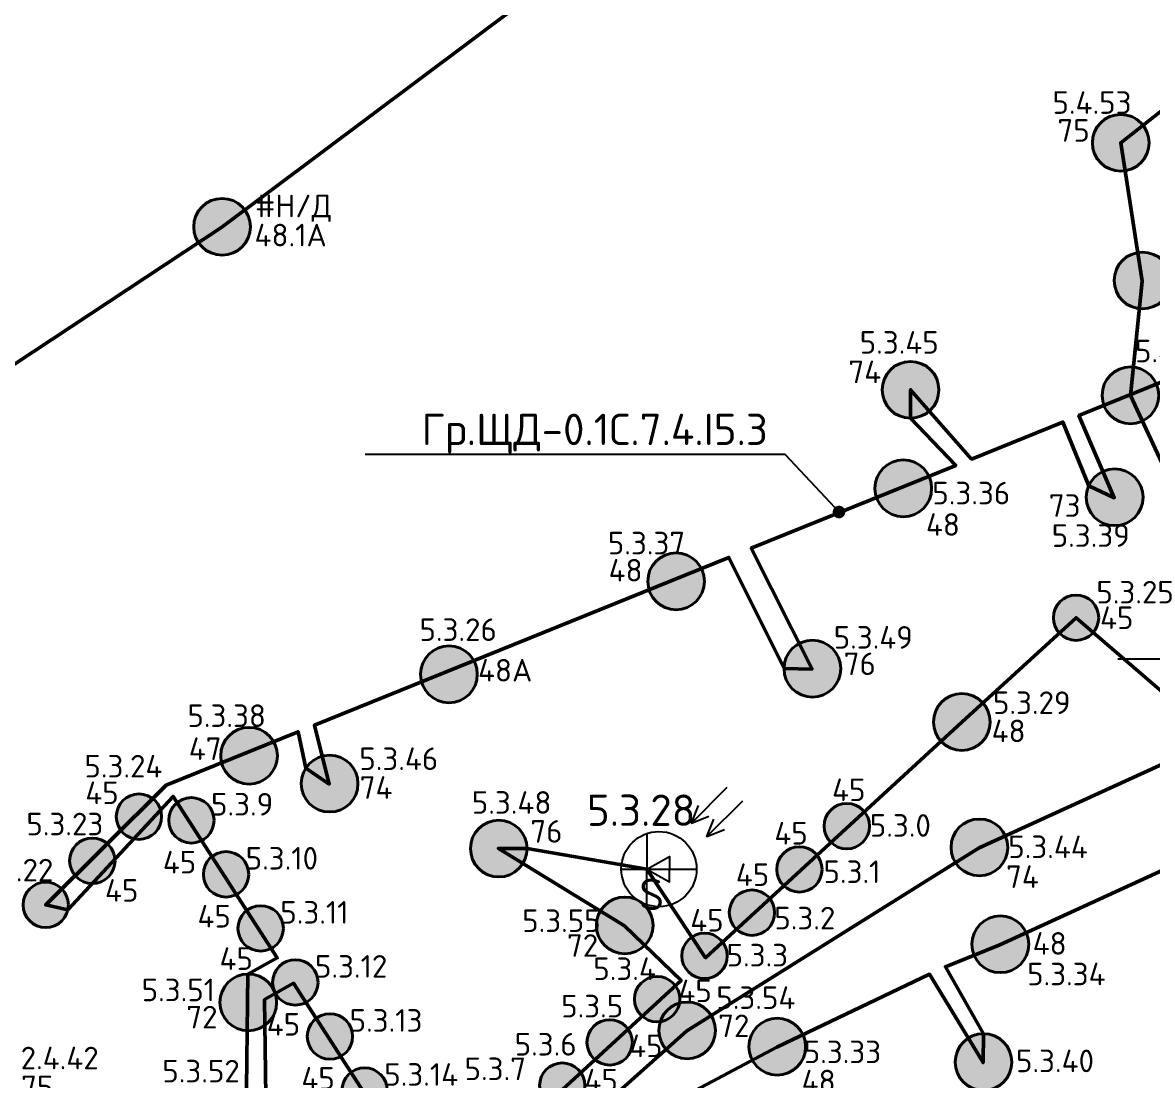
# Model space of a CAD drawing. Header units: millimetres. Extents: x -813692 to 807431, y 0 to 1813163.
# Drawn here: x 35330 to 44342, y 826641 to 835078 of the extents above; entities that cross this region are included whole.
import ezdxf
from ezdxf import colors
from ezdxf.entities.mleader import LeaderData, LeaderLine
from ezdxf.math import Vec2, Vec3

# ---------------------------------------------------------------- set-up
doc = ezdxf.new("R2010")
doc.units = ezdxf.units.MM
for name, color, linetype, lineweight in [('0_Авт.', 10, 'Continuous', 5), ('_Гр.ЩД-0.1С.7.4.I5.3', 6, 'Continuous', 50), ('_Гр.ЩД-0.1С.7.4.I5.4', 6, 'Continuous', 50), ('_Гр.ЩД-0.1С.7.4.I6.2', 6, 'Continuous', 50), ('_Гр.ЩД-0.1С.7.5.I2.4', 6, 'Continuous', 50), ('_освещение_dali', 3, 'Continuous', 50)]:
    doc.layers.add(name, color=color, linetype=linetype, lineweight=lineweight)
for name, color, linetype, lineweight, true_color in [('DLX_LUM 1', 7, 'Continuous', 40, 0x130bf4), ('DLX_LUM 10', 7, 'Continuous', 40, 0x130bf4), ('DLX_LUM 14', 7, 'Continuous', 40, 0x130bf4), ('DLX_LUM 17', 7, 'Continuous', 40, 0x130bf4), ('DLX_LUM 18', 7, 'Continuous', 40, 0x130bf4), ('DLX_LUM 2', 7, 'Continuous', 40, 0x1b0ff0), ('DLX_LUM 24', 7, 'Continuous', 40, 0xfb1804), ('DLX_LUM 3', 7, 'Continuous', 40, 0x130bf4), ('DLX_LUM 5', 7, 'Continuous', 40, 0xfb3904), ('DLX_LUM 6', 7, 'Continuous', 40, 0x130bf4)]:
    doc.layers.add(name, color=color, linetype=linetype, lineweight=lineweight, true_color=true_color)
doc.styles.add('ISOCPEUR', font='isocpeur.ttf')
doc.styles.add('TableTextStyle', font='isocpeur.ttf')
doc.linetypes.add('Проводка в лотке', pattern='A,7.5,[130,ltypeshp.shx,S=0.5,R=0,X=0,Y=0],1,[130,ltypeshp.shx,S=1,R=90,X=0,Y=-0.5],1,[130,ltypeshp.shx,S=0.5,R=0,X=0,Y=0],7.5', length=17)

# ---------------------------------------------------------------- blocks, each defined once
blk = doc.blocks.new('A$C85fa3c5e')
at = {"layer": '0_Авт.', "color": 6, "lineweight": 25, "ltscale": 100}
for points in [[(5.418, 6.505), (2.589, 3.676), (3.15, 5.068)], [(5.418, 6.505), (2.589, 3.676), (3.981, 4.236)], [(6.655, 5.428), (3.827, 2.599), (4.387, 3.991)], [(6.655, 5.428), (3.827, 2.599), (5.218, 3.16)], [(-0.973, 2.838), (-0.98, -2.836)], [(-0.976, 0), (0.849, 1.003), (0.849, -0.01)], [(-3, 0), (3, 0)], [(-0.976, 0), (0.838, -1.023), (0.849, -0.01)]]:
    blk.add_lwpolyline(points, dxfattribs=at)
blk.add_circle((0, 0), 3, dxfattribs=at)
blk = doc.blocks.new('DIC29')
at = {"layer": '_Гр.ЩД-0.1С.7.4.I6.2', "color": 18, "true_color": 0x000000, "style": 'TableTextStyle'}
blk.add_text('48.1А', height=180, dxfattribs=at).set_placement((6631.2, 1864.2, -497))
at = {"layer": '_Гр.ЩД-0.1С.7.4.I6.2', "lineweight": 0, "ltscale": 100, "style": 'TableTextStyle'}
for tag, p, height in [('9А', (-1967.5, 33167), 180), ('9', (-2751, 32047.1), 180), ('9', (105.1, 31769.1), 180), ('S', (-998.4, 31492.9, -3), 250), ('9', (-678.4, 30649.2), 180), ('9А', (2177.7, 30371.1), 180), ('9', (1394.2, 29251.2), 180), ('9', (4250.3, 28973.1), 180), ('9', (3466.8, 27853.2), 180), ('9', (6322.9, 27575.1), 180), ('S', (5547.3, 26856.4, -3), 250), ('9', (5539.4, 26455.2), 180), ('9А', (8395.5, 26177.1), 180), ('9', (7612, 25057.3), 180), ('9', (10468.1, 24779.2), 180), ('9', (9684.6, 23659.3), 180), ('9', (12540.7, 23381.2), 180), ('9', (11757.2, 22261.3), 180), ('9А', (14613.3, 21983.2), 180), ('S', (13099.1, 21526.1, -3), 250), ('9', (13829.8, 20863.3), 180), ('9', (16685.9, 20585.2), 180), ('9', (15902.4, 19465.4), 180), ('9', (18758.5, 19187.3), 180), ('9', (17975, 18067.4), 180), ('9А', (20831.1, 17789.3), 180), ('S', (18900.8, 17640.4, -3), 250), ('9', (20047.6, 16669.4), 180), ('15', (12356.1, 16515.9, 1003), 180), ('9', (22903.7, 16391.3), 180), ('9', (22120.2, 15271.4), 180), ('9', (24976.3, 14993.3), 180), ('15', (10127.3, 14117.5, 1003), 180), ('9', (24192.8, 13873.4), 180), ('15А', (7792.2, 11613.4, 1003), 180), ('15', (5102.2, 9302.3, 1003), 180), ('15', (1975.7, 7059.4, 1003), 180), ('48.1', (7384.2, 6602.8, -497), 180), ('15А', (-1298.7, 4816, 1003), 180), ('48.1', (4814.5, 4676.5, -497), 180), ('48.1', (9346.4, 4128.3, -497), 180), ('48.1', (2141.9, 2908.9, -497), 180), ('48.1А', (6635.3, 2096.3, -497), 180), ('48.1', (-628, 1267.3, -497), 180), ('48.1', (3816.1, 231.2, -497), 180), ('48.1', (-3485, -205.3, -497), 180), ('48.1', (-6543.9, -1851.5, -497), 180), ('48.1А', (762, -1837.8, -497), 180), ('48.1', (-2251.7, -3391, -497), 180), ('48.1А', (-5338.9, -4770.6, -497), 180)]:
    blk.add_attdef(tag, p, '', height=height, dxfattribs=at)
blk = doc.blocks.new('DIC8')
at = {"lineweight": 0, "ltscale": 100, "style": 'TableTextStyle'}
for tag, p, height in [('48', (1388.2, 3041.3, -497), 180), ('75', (2094.7, 2299.4, -497), 180), ('48А', (-339.8, 1849.9, -497), 180), ('73', (-1248.3, 1427.6, -497), 180), ('74', (1591.5, 457.1, -497), 180), ('48А', (2583.2, 467.1, -497), 180), ('72', (-155.7, 438.2, -497), 180), ('74', (-2872.7, 109, -497), 180), ('48', (-1211.5, 102.1, -497), 180), ('74', (3039.8, -18.4, -497), 180), ('48', (-7545.7, -361.7, -497), 180), ('72', (-920.6, -410, -497), 180), ('46', (-6675.5, -608.4, -497), 180), ('48', (1101.4, -758.8, -497), 180), ('48', (3416.3, -721.7, -497), 180), ('75', (-1621.5, -860.3, -497), 180), ('48', (-2715.9, -1191.2, -497), 180), ('73', (-7640.2, -1334.1, -497), 180), ('S', (-82.2, -1399.7), 250), ('48А', (-9207.1, -1496, -497), 180), ('46', (-5577.1, -1446.6, -497), 180), ('76', (-4579.6, -1501.9, -497), 180), ('76', (28.6, -1769.2, -497), 180), ('76', (3805, -1723.6, -497), 180), ('48', (-1112.3, -1880.7, -497), 180), ('45', (-3612.7, -2073.1, -497), 180), ('48А', (1925.1, -2064.7, -497), 180), ('47', (-4718.1, -2326.7, -497), 180), ('48А', (-2516.1, -2294.2, -497), 180), ('75', (-7313.5, -2443.6, -497), 180), ('46', (-5971.8, -2466.7, -497), 180), ('47', (-4234.9, -2671, -497), 180), ('48', (-11533.3, -2881.2, -497), 180), ('75', (-10485.9, -3059.2), 180), ('48', (-5930.8, -3039.7, -497), 180), ('74', (-2631.8, -3296.1, -497), 180), ('48', (484.4, -3279.6, -497), 180), ('S', (-4534.8, -3429.7), 250), ('48', (-7589.2, -3512.2, -497), 180), ('72', (-1202.1, -3466, -497), 180), ('46', (-5526, -3639.7, -497), 180), ('71', (1635.4, -3634.3, -497), 180), ('48А', (-8858.3, -3698.9, -497), 180), ('72', (-2190.6, -3721.9, -497), 180), ('48', (-6585.2, -3847.7, -497), 180), ('48А', (-7566.8, -4202, -497), 180), ('46', (-4266.7, -4174.7, -497), 180), ('76', (-335.3, -4484.4, -497), 180), ('75', (-5730.2, -4691.9, -497), 180), ('48', (-8617.4, -4951, -497), 180), ('46', (-3892.7, -5116.4, -497), 180), ('48А', (-1324.9, -5104.3, -497), 180), ('48', (-2408.3, -5841, -497), 180), ('46', (-3579.1, -5990.4, -497), 180), ('73', (-5496.3, -6255.5, -497), 180), ('75', (-8443.5, -6710, -497), 180), ('48', (-6125.9, -7009.1, -497), 180), ('48А', (-4190.4, -6966, -497), 180), ('48', (-8101.4, -7173.3, -497), 180)]:
    blk.add_attdef(tag, p, '', height=height, dxfattribs=at)
at = {"layer": '_освещение_dali', "color": 18, "true_color": 0x000000, "style": 'TableTextStyle'}
blk.add_text('75', height=180, dxfattribs=at).set_placement((2098.2, 2069.1, -497))
blk = doc.blocks.new('DIC26')
at = {"layer": '_Гр.ЩД-0.1С.7.4.I5.3', "color": 18, "true_color": 0x000000, "style": 'TableTextStyle'}
for s, p in [('74', (-442.4, 3562.3, -497)), ('73', (1156.3, 2496.1, -497)), ('48', (175.8, 2344.9, -497)), ('48', (-2355.7, 1980.2, -497)), ('45', (1564.7, 1601.1, -497)), ('48А', (-3397.2, 1182.3, -497)), ('76', (-479.9, 1233.9, -497)), ('48', (699.9, 698.8, -497)), ('47', (-5704.2, 556.8, -497)), ('45', (-6529.6, 205, -497)), ('74', (-4340.5, 247.2, -497)), ('45', (-572.9, 228.7, -497)), ('76', (-2979.6, -102.8, -497)), ('45', (-1033.3, -117.8, -497)), ('45', (-5911.2, -348.5, -497)), ('45', (-1340.4, -448.1, -497)), ('74', (815, -463.9, -497)), ('45', (-6372.7, -573.6, -497)), ('45', (-5634.8, -779.6, -497)), ('45', (-1704.2, -811.9, -497)), ('72', (-2687.6, -1013, -497)), ('48', (1027.3, -996.6, -497)), ('45', (-5458.9, -1117.7, -497)), ('45', (-1798.4, -1374.7, -497)), ('72', (-5723.9, -1584.4, -497)), ('45', (-5082.2, -1641.6, -497)), ('72', (-1481.4, -1653.6, -497)), ('45', (-2191.6, -1813.3, -497)), ('45', (-4805.8, -2072.6, -497)), ('45', (-2548, -2086.8, -497)), ('48', (-815.4, -2094.3, -497))]:
    blk.add_text(s, height=180, dxfattribs=at).set_placement(p)
at = {"layer": '_Гр.ЩД-0.1С.7.4.I5.3', "lineweight": 0, "ltscale": 100, "style": 'TableTextStyle'}
for tag, p, height in [('74', (-352.2, 3797.5, -497), 180), ('48', (227.1, 2595.6, -497), 180), ('73', (1179.2, 2256.6, -497), 180), ('48', (-2361.4, 2196.7, -497), 180), ('45', (1535.4, 1805, -497), 180), ('48А', (-3864, 1506.1, -497), 180), ('76', (-559.7, 1444.7, -497), 180), ('48', (710.5, 923.6, -497), 180), ('47', (-5715.2, 820, -497), 180), ('74', (2703.5, 894.8, -497), 180), ('74', (-4343.9, 476.4, -497), 180), ('45', (-6536.6, 417, -497), 180), ('45', (-5526.6, 113.6, -497), 180), ('76', (-3446.5, 127.7, -497), 180), ('S', (-2528.1, 30.9, -115), 250), ('48', (2392.9, 157.6, -497), 180), ('73', (4329.6, 145.6, -497), 180), ('45', (-6999.7, -44.3, -497), 180), ('45', (-271.6, -55.4, -497), 180), ('74', (5947.7, -48.5, -497), 180), ('74', (832.5, -225.7, -497), 180), ('45', (-5250.2, -317.5, -497), 180), ('45', (-7394.2, -411.6, -497), 180), ('45', (-641.1, -424.6, -497), 180), ('48А', (4464, -702.9, -497), 180), ('45', (-4973.9, -748.5, -497), 180), ('45', (-1033.4, -794.6, -497), 180), ('72', (-3045, -815.2, -497), 180), ('45', (-1414.3, -1090.2, -497), 180), ('73', (2947.8, -1161.9, -497), 180), ('45', (-4697.6, -1179.5, -497), 180), ('45', (-2477.4, -1198.3, -497), 180), ('48', (982.9, -1240.5, -497), 180), ('72', (-6080, -1367.6, -497), 180), ('72', (-1495.8, -1429.2, -497), 180), ('45', (-2734, -1496.6, -497), 180), ('45', (-4421.2, -1610.6, -497), 180), ('45', (-3104.5, -1801, -497), 180), ('48', (-798.7, -1861.4, -497), 180), ('73', (894.2, -1933.6, -497), 180), ('72', (-5915.4, -2015, -497), 180), ('45', (-4144.9, -2041.6, -497), 180), ('45', (-3504.2, -1996.9, -497), 180), ('45', (-3954.7, -2336.6, -497), 180), ('45', (-3842.1, -2547.9, -497), 180), ('76', (-1259.2, -2588, -497), 180), ('48', (-2561.7, -2914.8, -497), 180), ('48', (-5199, -3115.2, -497), 180), ('45', (-3489.7, -3098.3, -497), 180), ('45', (-3315.9, -3334.7, -497), 180), ('48', (-4289.1, -3714.9), 180), ('45', (-3039.6, -3765.7, -497), 180), ('45', (-2763.2, -4196.7, -497), 180), ('45', (-2486.9, -4627.7, -497), 180), ('72', (-3581.1, -5103.3, -497), 180), ('45', (-2210.6, -5058.8, -497), 180)]:
    blk.add_attdef(tag, p, '', height=height, dxfattribs=at)
blk = doc.blocks.new('DIC27')
at = {"layer": '_Гр.ЩД-0.1С.7.4.I5.4', "color": 18, "true_color": 0x000000, "style": 'TableTextStyle'}
blk.add_text('75', height=180, dxfattribs=at).set_placement((-5664.8, -1501.7, -497))
at = {"layer": '_Гр.ЩД-0.1С.7.4.I5.4', "lineweight": 0, "ltscale": 100, "style": 'TableTextStyle'}
for tag, p, height in [('80', (-5771.4, 6939.1, -497), 180), ('80', (-5586, 6733.3, -497), 180), ('80', (-5400.7, 6527.4, -497), 180), ('80', (-5215.3, 6321.6, -497), 180), ('80', (-5030, 6115.7, -497), 180), ('80', (-4844.6, 5909.9, -497), 180), ('80', (-4659.3, 5704, -497), 180), ('80А', (-7129.3, 5583.3, -497), 180), ('80А', (-6943.9, 5377.4, -497), 180), ('80А', (-6758.6, 5171.6, -497), 180), ('80А', (-6573.2, 4965.7, -497), 180), ('80', (-4500.5, 4874.6, -497), 180), ('80А', (-6387.9, 4759.9, -497), 180), ('80', (-4315.2, 4668.7, -497), 180), ('80А', (-6202.6, 4554, -497), 180), ('80', (-4129.8, 4462.9, -497), 180), ('80А', (-6017.2, 4348.2, -497), 180), ('80', (-3944.5, 4257, -497), 180), ('80', (-3759.1, 4051.2, -497), 180), ('S', (-5573.5, 3782.9), 250), ('80', (-3573.8, 3845.3, -497), 180), ('80', (-3388.4, 3639.5, -497), 180), ('80', (-5667.8, 3237.4, -497), 180), ('80', (-5482.5, 3031.5, -497), 180), ('80', (-5297.1, 2825.7, -497), 180), ('80', (-5111.8, 2619.8, -497), 180), ('80', (-4926.4, 2414, -497), 180), ('80', (-4741.1, 2208.1, -497), 180), ('80', (-4555.7, 2002.3, -497), 180), ('72', (-383.6, 540.7, -497), 180), ('47', (-4316.6, 4, -497), 180), ('45', (406.4, -248.5, -497), 180), ('75', (-2719.2, -780.6, -497), 180), ('48', (-1603, -785.5, -497), 180), ('48', (-438.1, -951.3, -497), 180), ('75', (-5704.7, -1279.5, -497), 180), ('48', (-3601.9, -1321, -497), 180), ('75', (778, -1736.8, -497), 180), ('74', (-48.8, -1861.1, -497), 180), ('45', (-2676.8, -1968.7, -497), 180), ('46', (-1566.3, -1927.3, -497), 180), ('75', (2489.3, -2100.7, -497), 180), ('75', (-4895.6, -2378.2, -497), 180), ('48', (-3742.6, -2551.7, -497), 180), ('48А', (1719.5, -2577.8, -497), 180), ('48', (-1567.4, -2926.9, -497), 180), ('48', (-2929.5, -3065.8, -497), 180), ('48А', (-5046.5, -3261.3, -497), 180), ('S', (-4256.6, -4269.8, -497), 250), ('48', (-566.9, -4195.1, -497), 180), ('75', (-2413.9, -4295.6, -497), 180), ('48', (774.2, -4301.3, -497), 180), ('48', (-4359.9, -4504, -497), 180), ('74', (-1647.1, -4896.7, -497), 180), ('48', (-555.8, -5497.9, -497), 180), ('48', (-2335.4, -6314.5, -497), 180), ('47', (-1057.2, -6441.4, -497), 180)]:
    blk.add_attdef(tag, p, '', height=height, dxfattribs=at)
blk = doc.blocks.new('A$Cab2378fa')
at = {"lineweight": 25, "true_color": 0xfff5f5}
h = blk.add_hatch(color=7, dxfattribs=at)
h.dxf.hatch_style = 1
h.paths.add_polyline_path([(0, 0), (-141.6, -170.3, 0.174923), (3, -222.4, 0.197808), (162.3, -156.8)])
h.paths.add_polyline_path([(-163.2, 157.6), (0, 0), (147.8, 177.8, 0.175398), (3, 230.2, 0.209014)])
at = {"lineweight": 25}
h = blk.add_hatch(color=256, dxfattribs=at)
h.paths.add_polyline_path([(162.3, -156.8, 0.442338), (147.8, 177.8), (0, 0)])
h.paths.add_polyline_path([(-141.6, -170.3), (0, 0), (-163.2, 157.6, 0.430096)])
blk.add_circle((3, 3.9), 226.3)
blk = doc.blocks.new('_Dot')
at = {"color": 0, "linetype": 'ByBlock', "lineweight": -2}
blk.add_line((-0.5, 0), (-1, 0), dxfattribs=at)
at = {"color": 0, "linetype": 'ByBlock', "const_width": 0.5}
blk.add_lwpolyline([(-0.25, 0, 1), (0.25, 0, 1)], format="xyb", close=True, dxfattribs=at)

msp = doc.modelspace()

# ---------------------------------------------------------------- linework, layer by layer
at = {"layer": '_Гр.ЩД-0.1С.7.4.I5.3', "ltscale": 100}
for points in [[(45976.5, 832842.9), (43756.3, 831943.7), (44038.1, 831288.1), (43834.2, 831383.9), (43628.5, 831892), (42899.4, 831596.7), (42413, 832149.3), (42413, 831922.9), (42773.3, 831545.6), (41142.6, 830885.3), (41627.2, 829921.3), (41403.8, 829925.2), (40963.1, 830812.6), (37658, 829474.1), (37776.3, 829004.2), (37590, 829132.2), (37527.7, 829421.3), (36474.2, 828994.7), (35514.8, 828040.8), (35691.4, 828000.6), (36531, 828906.7), (37361.8, 827617.8), (37127, 827489.6), (37113.7, 826351.4)], [(38751.4, 825754.2), (40582.3, 827438.8), (40130.5, 827873.1), (39125.7, 828491.8), (39355, 828490), (40308.5, 828326.2), (40778.3, 827619.1), (42822.1, 829499.5), (43733.4, 830331.5), (44859.1, 829363.1), (42959.2, 828495.7), (40628.5, 827035.5), (39567, 826089.5)], [(40700.5, 826564.3), (41346.6, 826906.1), (42564.6, 827487.3), (42992.1, 826783.1), (42995.1, 827013.4), (42691.5, 827547.8), (43126.1, 827722.7), (44905.7, 828539.4), (45063.6, 827542.1), (45203.5, 827726.2), (45063.1, 828603.6), (46116.7, 829087.6), (46531.1, 828539.1), (46593.2, 828058.4), (48124.3, 828449.4)], [(37270.7, 826514.4), (37260, 827285.2), (37491.7, 827416.2), (38459.8, 825914.4)]]:
    msp.add_lwpolyline(points, dxfattribs=at)
at = {"layer": '_Гр.ЩД-0.1С.7.4.I5.4', "ltscale": 100}
msp.add_lwpolyline([(45028.3, 835345.5), (45280.8, 835058.5), (44089.9, 834119.4), (44260.5, 833017.1), (44167.4, 832105), (44437.3, 831527.9), (44539.7, 831345), (44659.8, 831152.2), (44451.7, 832225.4), (45976.5, 832842.9), (46105.7, 832470.1), (46220.9, 832664.9), (46136.8, 832900.2), (46932.7, 833181.9), (46176.2, 834074), (46675, 834555.9), (47520, 834640.1), (46976.7, 833220.4), (48152.5, 834249.9), (48761.6, 833642.9), (48977.9, 833582.8), (48234.3, 834321.6), (49328.2, 835279.4)], dxfattribs=at)
at = {"layer": '_Гр.ЩД-0.1С.7.4.I6.2', "ltscale": 100}
msp.add_lwpolyline([(43241.3, 853026.3), (46178.4, 851046.3), (43182.3, 847368.6), (42660.7, 847906.7), (40463.7, 845510.6), (38094, 842966.3), (35363.7, 840710.6), (32263.7, 838610.6), (28963.7, 836410.6), (30811.4, 833249.8), (29562.8, 832567), (23678.7, 829744), (24880.8, 826821.1), (28021.9, 828224.4), (31085.3, 829800.2), (34055.3, 831556.2), (36918.4, 833445.5), (39677.9, 835512), (37715.7, 837986.5), (35100.6, 836029.6), (32381.1, 834233.9)], dxfattribs=at)

# ---------------------------------------------------------------- block references
at = {"layer": '0_Авт.', "color": 3, "linetype": 'Проводка в лотке', "ltscale": 100, "xscale": 100, "yscale": 100, "zscale": 100}
msp.add_blockref('A$C85fa3c5e', (40406.1, 828326.2), dxfattribs=at)
at = {"layer": '_Гр.ЩД-0.1С.7.4.I5.3', "color": 3, "lineweight": 0}
ref = msp.add_blockref('DIC26', (42360, 828640), dxfattribs=at)
ref.add_attrib('S', '5.3.28', (39831.9, 828670.9, -115), dxfattribs={"lineweight": 0, "ltscale": 100, "height": 250, "style": 'TableTextStyle'})
ref.add_attrib('74', '5.3.44', (43192.5, 828414.3, -497), dxfattribs={"lineweight": 0, "ltscale": 100, "height": 180, "style": 'TableTextStyle'})
ref.add_attrib('74', '5.3.45', (42007.8, 832437.5, -497), dxfattribs={"lineweight": 0, "ltscale": 100, "height": 180, "style": 'TableTextStyle'})
ref.add_attrib('74', '5.3.46', (38016.1, 829116.4, -497), dxfattribs={"lineweight": 0, "ltscale": 100, "height": 180, "style": 'TableTextStyle'})
ref.add_attrib('48', '5.3.29', (43070.5, 829563.6, -497), dxfattribs={"lineweight": 0, "ltscale": 100, "height": 180, "style": 'TableTextStyle'})
ref.add_attrib('48', '5.3.33', (41561.3, 826778.6, -497), dxfattribs={"lineweight": 0, "ltscale": 100, "height": 180, "style": 'TableTextStyle'})
ref.add_attrib('48', '5.3.34', (43342.9, 827399.5, -497), dxfattribs={"lineweight": 0, "ltscale": 100, "height": 180, "style": 'TableTextStyle'})
ref.add_attrib('48', '5.3.36', (42587.1, 831235.6, -497), dxfattribs={"lineweight": 0, "ltscale": 100, "height": 180, "style": 'TableTextStyle'})
ref.add_attrib('48', '5.3.37', (39998.6, 830836.7, -497), dxfattribs={"lineweight": 0, "ltscale": 100, "height": 180, "style": 'TableTextStyle'})
ref.add_attrib('45', '5.3.0', (42088.4, 828584.6, -497), dxfattribs={"lineweight": 0, "ltscale": 100, "height": 180, "style": 'TableTextStyle'})
ref.add_attrib('45', '5.3.1', (41718.9, 828215.4, -497), dxfattribs={"lineweight": 0, "ltscale": 100, "height": 180, "style": 'TableTextStyle'})
ref.add_attrib('45', '5.3.2', (41326.6, 827845.4, -497), dxfattribs={"lineweight": 0, "ltscale": 100, "height": 180, "style": 'TableTextStyle'})
ref.add_attrib('45', '5.3.3', (40945.7, 827549.8, -497), dxfattribs={"lineweight": 0, "ltscale": 100, "height": 180, "style": 'TableTextStyle'})
ref.add_attrib('45', '5.3.4', (39882.6, 827441.7, -497), dxfattribs={"lineweight": 0, "ltscale": 100, "height": 180, "style": 'TableTextStyle'})
ref.add_attrib('45', '5.3.5', (39626, 827143.4, -497), dxfattribs={"lineweight": 0, "ltscale": 100, "height": 180, "style": 'TableTextStyle'})
ref.add_attrib('45', '5.3.6', (39255.5, 826839, -497), dxfattribs={"lineweight": 0, "ltscale": 100, "height": 180, "style": 'TableTextStyle'})
ref.add_attrib('45', '5.3.7', (38855.8, 826643.1, -497), dxfattribs={"lineweight": 0, "ltscale": 100, "height": 180, "style": 'TableTextStyle'})
ref.add_attrib('45', '5.3.9', (36833.4, 828753.6, -497), dxfattribs={"lineweight": 0, "ltscale": 100, "height": 180, "style": 'TableTextStyle'})
ref.add_attrib('45', '5.3.10', (37109.8, 828322.5, -497), dxfattribs={"lineweight": 0, "ltscale": 100, "height": 180, "style": 'TableTextStyle'})
ref.add_attrib('45', '5.3.11', (37386.1, 827891.5, -497), dxfattribs={"lineweight": 0, "ltscale": 100, "height": 180, "style": 'TableTextStyle'})
ref.add_attrib('45', '5.3.12', (37662.4, 827460.5, -497), dxfattribs={"lineweight": 0, "ltscale": 100, "height": 180, "style": 'TableTextStyle'})
ref.add_attrib('45', '5.3.13', (37938.8, 827029.4, -497), dxfattribs={"lineweight": 0, "ltscale": 100, "height": 180, "style": 'TableTextStyle'})
ref.add_attrib('45', '5.3.14', (38215.1, 826598.4, -497), dxfattribs={"lineweight": 0, "ltscale": 100, "height": 180, "style": 'TableTextStyle'})
ref.add_attrib('45', '5.3.22', (34965.8, 828228.4, -497), dxfattribs={"lineweight": 0, "ltscale": 100, "height": 180, "style": 'TableTextStyle'})
ref.add_attrib('45', '5.3.23', (35360.3, 828595.7, -497), dxfattribs={"lineweight": 0, "ltscale": 100, "height": 180, "style": 'TableTextStyle'})
ref.add_attrib('45', '5.3.24', (35823.4, 829057, -497), dxfattribs={"lineweight": 0, "ltscale": 100, "height": 180, "style": 'TableTextStyle'})
ref.add_attrib('45', '5.3.25', (43895.4, 830445, -497), dxfattribs={"lineweight": 0, "ltscale": 100, "height": 180, "style": 'TableTextStyle'})
ref.add_attrib('48А', '5.3.26', (38496, 830146.1, -497), dxfattribs={"lineweight": 0, "ltscale": 100, "height": 180, "style": 'TableTextStyle'})
ref.add_attrib('47', '5.3.38', (36644.8, 829460, -497), dxfattribs={"lineweight": 0, "ltscale": 100, "height": 180, "style": 'TableTextStyle'})
ref.add_attrib('76', '5.3.48', (38913.5, 828767.7, -497), dxfattribs={"lineweight": 0, "ltscale": 100, "height": 180, "style": 'TableTextStyle'})
ref.add_attrib('76', '5.3.49', (41800.3, 830084.7, -497), dxfattribs={"lineweight": 0, "ltscale": 100, "height": 180, "style": 'TableTextStyle'})
ref.add_attrib('72', '5.3.51', (36280, 827272.4, -497), dxfattribs={"lineweight": 0, "ltscale": 100, "height": 180, "style": 'TableTextStyle'})
ref.add_attrib('72', '5.3.52', (36444.6, 826625, -497), dxfattribs={"lineweight": 0, "ltscale": 100, "height": 180, "style": 'TableTextStyle'})
ref.add_attrib('72', '5.3.54', (40864.2, 827210.8, -497), dxfattribs={"lineweight": 0, "ltscale": 100, "height": 180, "style": 'TableTextStyle'})
ref.add_attrib('72', '5.3.55', (39315, 827824.8, -497), dxfattribs={"lineweight": 0, "ltscale": 100, "height": 180, "style": 'TableTextStyle'})
ref.add_attrib('73', '5.3.39', (43539.2, 830896.6, -497), dxfattribs={"lineweight": 0, "ltscale": 100, "height": 180, "style": 'TableTextStyle'})
ref.add_attrib('73', '5.3.40', (43254.2, 826706.4, -497), dxfattribs={"lineweight": 0, "ltscale": 100, "height": 180, "style": 'TableTextStyle'})
at = {"layer": '_Гр.ЩД-0.1С.7.4.I5.4', "color": 3, "lineweight": 0}
ref = msp.add_blockref('DIC27', (49250, 835630), dxfattribs=at)
ref.add_attrib('48А', '5.4.2', (44203.5, 832368.7, -497), dxfattribs={"lineweight": 0, "ltscale": 100, "height": 180, "style": 'TableTextStyle'})
ref.add_attrib('75', '5.4.53', (43545.3, 834350.5, -497), dxfattribs={"lineweight": 0, "ltscale": 100, "height": 180, "style": 'TableTextStyle'})
at = {"layer": '_Гр.ЩД-0.1С.7.4.I6.2', "color": 3, "lineweight": 0}
ref = msp.add_blockref('DIC29', (30549, 831429.3), dxfattribs=at)
ref.add_attrib('48.1А', '#Н/Д', (37184.3, 833525.7, -497), dxfattribs={"lineweight": 0, "ltscale": 100, "height": 180, "style": 'TableTextStyle'})
at = {"layer": '_Гр.ЩД-0.1С.7.5.I2.4', "color": 3, "lineweight": 0}
ref = msp.add_blockref('DIC8', (33220, 824430), dxfattribs=at)
ref.add_attrib('75', '2.4.42', (35314.7, 826729.4, -497), dxfattribs={"layer": '0', "lineweight": 0, "ltscale": 100, "height": 180, "style": 'TableTextStyle'})
at = {"layer": 'DLX_LUM 1', "ltscale": 100}
for p in [(42410, 832145.3), (37776.3, 829004.2), (42959.2, 828495.7)]:
    msp.add_blockref('A$Cab2378fa', p, dxfattribs=at)
at = {"layer": 'DLX_LUM 10', "ltscale": 100}
for p in [(41627.2, 829921.3), (39125.7, 828486.1)]:
    msp.add_blockref('A$Cab2378fa', p, dxfattribs=at)
at = {"layer": 'DLX_LUM 14', "ltscale": 100}
for p in [(40130.5, 827873.1), (37127, 827259.4), (40628.5, 827035.5)]:
    msp.add_blockref('A$Cab2378fa', p, dxfattribs=at)
at = {"layer": 'DLX_LUM 17', "ltscale": 100}
for p in [(44038.1, 831288.1), (42992.1, 826783.1)]:
    msp.add_blockref('A$Cab2378fa', p, dxfattribs=at)
at = {"layer": 'DLX_LUM 18', "ltscale": 100}
for p in [(44086.9, 834115.5), (44260.5, 833017.1)]:
    msp.add_blockref('A$Cab2378fa', p, dxfattribs=at)
at = {"layer": 'DLX_LUM 2', "ltscale": 100}
for p in [(42352.3, 831359.4), (40540.3, 830617.7), (42819.1, 829495.6), (43126.1, 827722.7), (41346.6, 826906.1)]:
    msp.add_blockref('A$Cab2378fa', p, dxfattribs=at)
at = {"layer": 'DLX_LUM 24', "ltscale": 100}
msp.add_blockref('A$Cab2378fa', (36918.4, 833445.5), dxfattribs=at)
at = {"layer": 'DLX_LUM 3', "ltscale": 100, "xscale": 0.8, "yscale": 0.8, "zscale": 0.8}
for p in [(43731.1, 830328.4), (36256, 828741.7), (36674.2, 828712.4), (41902.4, 828665.8), (35884.2, 828389.7), (41524.1, 828320.9), (36950.6, 828281.4), (35512.4, 828037.7), (41145.7, 827975.9), (37226.9, 827850.4), (40767.4, 827630.9), (37503.2, 827419.3), (40389.1, 827285.9), (37779.6, 826988.3), (40010.8, 826940.9), (38055.9, 826557.3), (39632.4, 826596)]:
    msp.add_blockref('A$Cab2378fa', p, dxfattribs=at)
at = {"layer": 'DLX_LUM 5', "ltscale": 100}
for p in [(44164.4, 832101.1), (38728.2, 829876)]:
    msp.add_blockref('A$Cab2378fa', p, dxfattribs=at)
at = {"layer": 'DLX_LUM 6', "ltscale": 100}
msp.add_blockref('A$Cab2378fa', (37133.8, 829226.4), dxfattribs=at)

# ---------------------------------------------------------------- texts
at = {"layer": 'Defpoints', "color": 231, "true_color": 0xf99fb5, "style": 'TableTextStyle'}
msp.add_text('S', height=250, dxfattribs=at).set_placement((40249.9, 827999.7, -115))

# ---------------------------------------------------------------- leaders
at = {"layer": '_Гр.ЩД-0.1С.7.4.I5.3'}
ml = msp.add_multileader_mtext('Standard', dxfattribs=at)
ml.set_content('Гр.ЩД-0.1С.7.4.I5.3', color=256, style='ISOCPEUR')
ml.set_leader_properties()
ml.set_arrow_properties(name='DOT')
ml.build(insert=Vec2(0, 0))
ml.multileader.update_dxf_attribs({"has_dogleg": 0, "text_left_attachment_type": 6, "text_right_attachment_type": 6, "arrow_head_size": 100})
ctx = ml.context
ctx.base_point, ctx.char_height, ctx.arrow_head_size, ctx.landing_gap_size, ctx.plane_origin = Vec3(38312.3, 831633.8), 250, 100, 200, Vec3(125562.2, 962010.2)
ctx.left_attachment, ctx.right_attachment = 6, 6
notes = []
notes.append((ctx, [(1, (1, 1, 0), (41420.3, 831633.8), (-1, 0), 8, [(1, [(41842.4, 831174.5)], 0, [])])]))
ctx.mtext.insert, ctx.mtext.flow_direction = Vec3(38512.3, 831958.8), 5
at = {"layer": '_Гр.ЩД-0.1С.7.4.I5.4'}
ml = msp.add_multileader_mtext('Standard', dxfattribs=at)
ml.set_content('Гр.ЩД-0.1С.7.4.I5.4', color=256, style='ISOCPEUR')
ml.set_leader_properties()
ml.set_arrow_properties(name='DOT')
ml.build(insert=Vec2(0, 0))
ml.multileader.update_dxf_attribs({"has_dogleg": 0, "text_left_attachment_type": 6, "text_right_attachment_type": 6, "arrow_head_size": 100})
ctx = ml.context
ctx.base_point, ctx.char_height, ctx.arrow_head_size, ctx.landing_gap_size, ctx.plane_origin = Vec3(44290.3, 830000.1), 250, 100, 200, Vec3(131590.5, 960482.9)
ctx.left_attachment, ctx.right_attachment = 6, 6
notes.append((ctx, [(1, (1, 1, 0), (47423.3, 830000.1), (-1, 0), 8, [(1, [(47789.3, 830242.5)], 0, [])])]))
ctx.mtext.insert, ctx.mtext.flow_direction = Vec3(44490.3, 830325.1), 5
for ctx, leaders in notes:
    for number, flags, end, landing, length, lines in leaders:
        leader = LeaderData()
        leader.index, (leader.has_last_leader_line, leader.has_dogleg_vector, leader.attachment_direction) = number, flags
        leader.last_leader_point, leader.dogleg_vector, leader.dogleg_length = Vec3(end), Vec3(landing), length
        for number, points, colour, breaks in lines:
            line = LeaderLine()
            line.index, line.vertices, line.color, line.breaks = number, Vec3.list(points), colors.encode_raw_color(colour), breaks
            leader.lines.append(line)
        ctx.leaders.append(leader)

doc.saveas('drawing.dxf')
